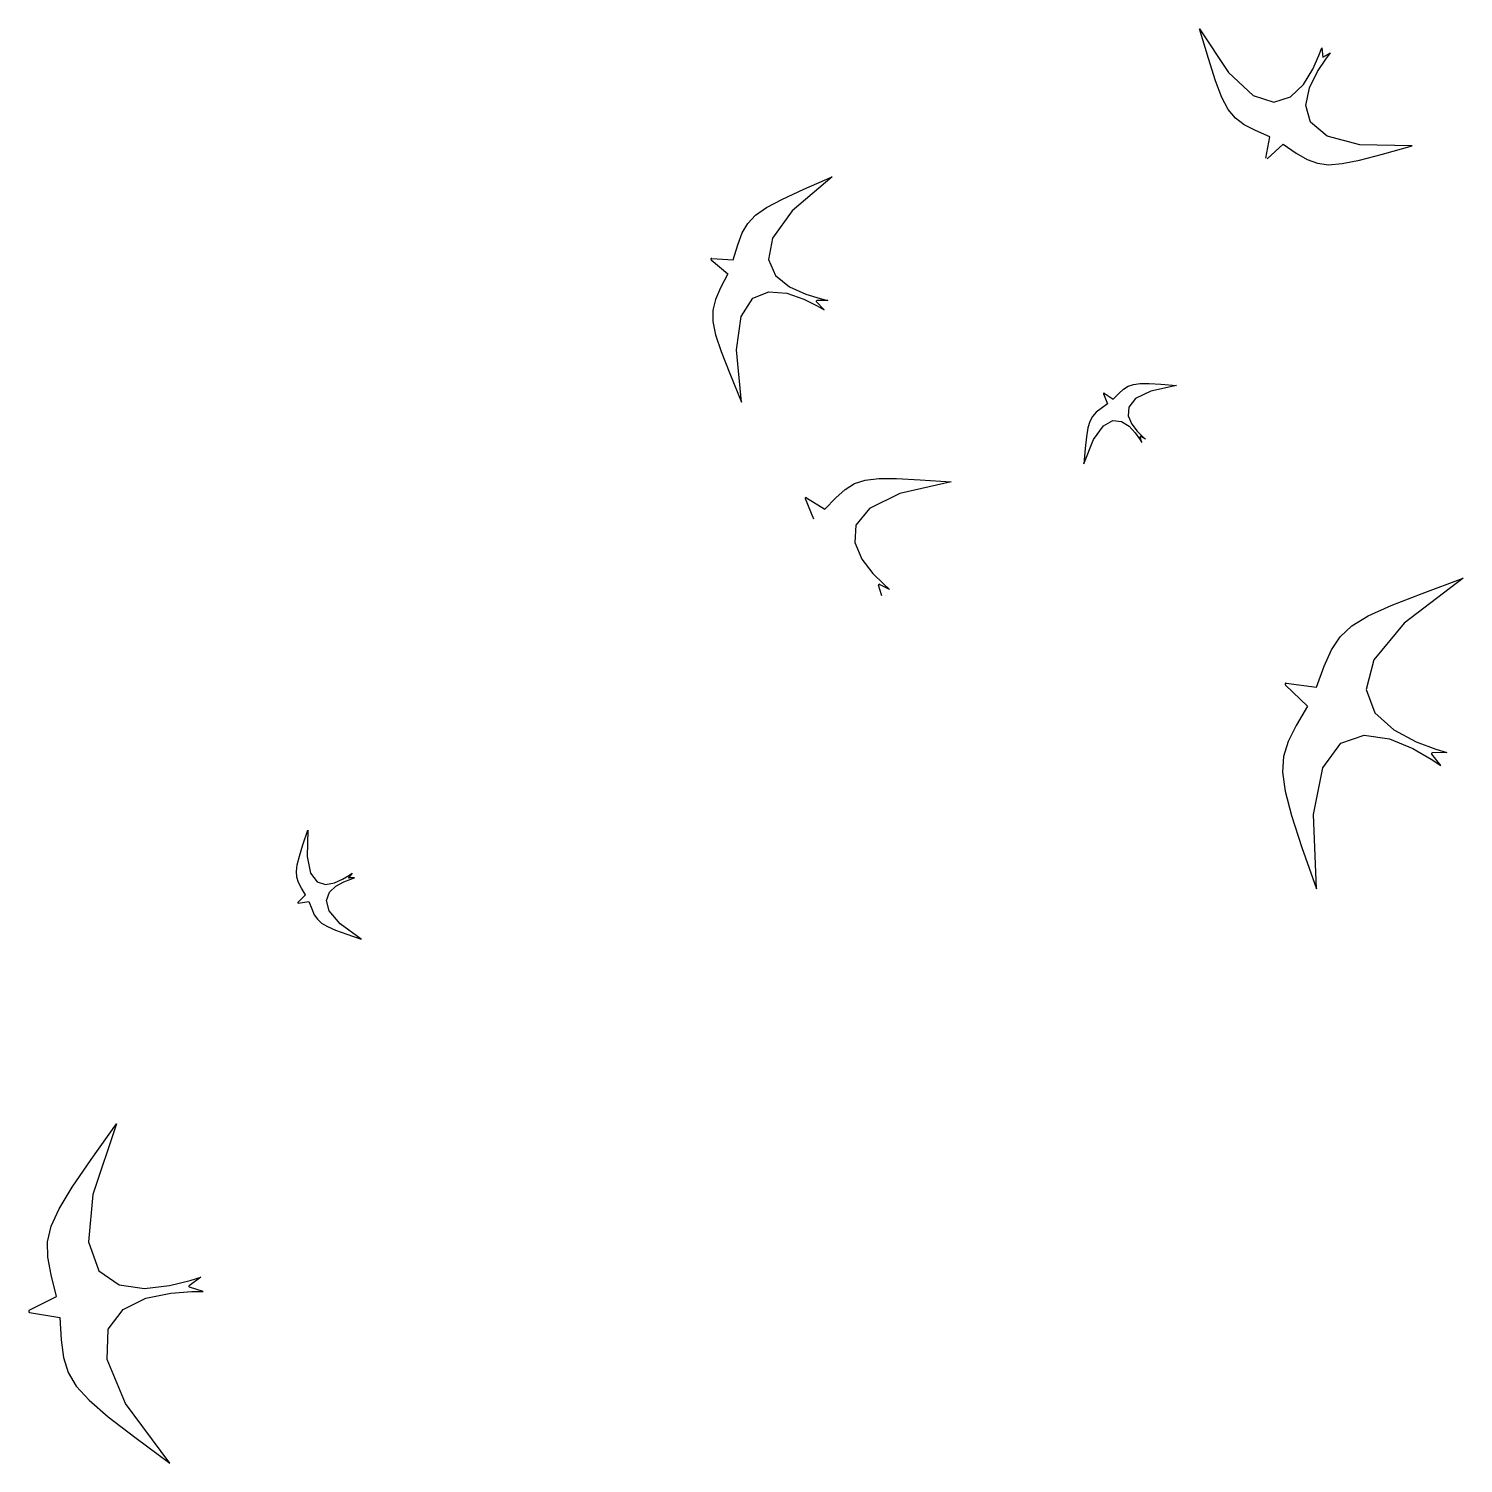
# Model space of a CAD drawing. Extents: x -47.4 to -0.3, y 1.1 to 48.3.
import ezdxf

# ---------------------------------------------------------------- set-up
doc = ezdxf.new("R2010")
doc.units = 0
doc.header["$LTSCALE"] = 50
doc.header["$MEASUREMENT"] = 0
doc.layers.get('0').update_dxf_attribs({"linetype": 'CONTINUOUS'})

msp = doc.modelspace()

# ---------------------------------------------------------------- linework, layer by layer
at = {"color": 0, "linetype": 'ByBlock'}
for p, q in [((-4.911, 47.644), (-4.879, 47.338)), ((-4.879, 47.338), (-4.622, 47.484)), ((-6.751, 44.018), (-6.615, 44.716)), ((-6.71, 43.994), (-6.185, 44.479)), ((-24.996, 40.678), (-24.451, 40.216)), ((-24.978, 40.722), (-24.269, 40.671)), ((-21.278, 39.029), (-21.533, 39.289)), ((-21.155, 39.335), (-21.515, 39.331)), ((-12.089, 36.269), (-11.957, 35.937)), ((-12.071, 36.284), (-11.77, 36.096)), ((-10.832, 34.67), (-10.884, 34.845)), ((-10.706, 34.777), (-10.866, 34.859)), ((-21.899, 32.819), (-21.634, 32.156)), ((-21.862, 32.849), (-21.259, 32.473)), ((-19.385, 29.622), (-19.488, 29.971)), ((-19.133, 29.836), (-19.453, 30)), ((-6.108, 26.689), (-5.378, 25.991)), ((-6.078, 26.75), (-5.081, 26.618)), ((-1, 24.044), (-1.296, 24.414)), ((-0.801, 24.466), (-1.276, 24.455)), ((-36.798, 20.498), (-36.916, 20.363)), ((-36.725, 20.35), (-36.906, 20.342)), ((-38.591, 19.54), (-38.335, 19.787)), ((-38.58, 19.518), (-38.227, 19.567)), ((-41.775, 7.207), (-42.162, 6.93)), ((-41.703, 6.746), (-42.155, 6.884)), ((-47.423, 6.122), (-46.524, 6.574)), ((-47.412, 6.055), (-46.416, 5.889))]:
    msp.add_line(p, q, dxfattribs=at)
for points in [[(-8.935, 48.276), (-7.979, 46.836), (-7.165, 46.081), (-6.488, 45.863), (-5.94, 46.033), (-5.515, 46.445), (-5.206, 46.949), (-5.007, 47.398), (-4.911, 47.644)], [(-6.615, 44.716), (-7.092, 44.923), (-7.462, 45.114), (-7.751, 45.332), (-7.986, 45.618), (-8.195, 46.014), (-8.405, 46.561), (-8.642, 47.301), (-8.935, 48.276)], [(-1.935, 44.422), (-3.664, 44.46), (-4.737, 44.744), (-5.283, 45.2), (-5.432, 45.754), (-5.312, 46.333), (-5.051, 46.864), (-4.778, 47.272), (-4.622, 47.484)], [(-6.185, 44.479), (-5.755, 44.186), (-5.395, 43.976), (-5.056, 43.849), (-4.689, 43.803), (-4.243, 43.838), (-3.669, 43.953), (-2.916, 44.148), (-1.935, 44.422)], [(-24.269, 40.671), (-24.121, 41.171), (-23.976, 41.561), (-23.794, 41.874), (-23.539, 42.142), (-23.172, 42.397), (-22.654, 42.672), (-21.948, 42.998), (-21.016, 43.407)], [(-21.016, 43.407), (-22.329, 42.283), (-22.98, 41.383), (-23.114, 40.684), (-22.878, 40.161), (-22.419, 39.789), (-21.881, 39.544), (-21.411, 39.401), (-21.155, 39.335)], [(-24.451, 40.216), (-24.69, 39.753), (-24.854, 39.371), (-24.94, 39.019), (-24.941, 38.649), (-24.852, 38.211), (-24.668, 37.654), (-24.383, 36.931), (-23.992, 35.991)], [(-23.992, 35.991), (-24.164, 37.711), (-24.012, 38.811), (-23.626, 39.409), (-23.094, 39.624), (-22.505, 39.574), (-21.946, 39.38), (-21.508, 39.158), (-21.278, 39.029)], [(-11.77, 36.096), (-11.588, 36.282), (-11.432, 36.42), (-11.279, 36.516), (-11.103, 36.575), (-10.881, 36.602), (-10.588, 36.602), (-10.2, 36.581), (-9.692, 36.543)], [(-9.692, 36.543), (-10.536, 36.354), (-11.034, 36.109), (-11.256, 35.831), (-11.275, 35.545), (-11.158, 35.273), (-10.978, 35.039), (-10.804, 34.866), (-10.706, 34.777)], [(-11.957, 35.937), (-12.171, 35.788), (-12.333, 35.658), (-12.453, 35.523), (-12.54, 35.359), (-12.603, 35.145), (-12.652, 34.856), (-12.695, 34.469), (-12.742, 33.963)], [(-12.742, 33.963), (-12.416, 34.763), (-12.092, 35.213), (-11.781, 35.387), (-11.496, 35.358), (-11.247, 35.198), (-11.046, 34.982), (-10.904, 34.781), (-10.832, 34.67)], [(-21.259, 32.473), (-20.895, 32.845), (-20.584, 33.122), (-20.277, 33.314), (-19.926, 33.431), (-19.482, 33.485), (-18.896, 33.486), (-18.12, 33.443), (-17.105, 33.368)], [(-17.105, 33.368), (-18.791, 32.989), (-19.787, 32.499), (-20.233, 31.944), (-20.269, 31.372), (-20.037, 30.828), (-19.676, 30.359), (-19.328, 30.013), (-19.133, 29.836)], [(-5.081, 26.618), (-4.83, 27.31), (-4.592, 27.848), (-4.309, 28.275), (-3.926, 28.632), (-3.386, 28.961), (-2.632, 29.304), (-1.607, 29.704), (-0.256, 30.201)], [(-0.256, 30.201), (-2.206, 28.727), (-3.201, 27.513), (-3.451, 26.538), (-3.163, 25.779), (-2.545, 25.215), (-1.807, 24.823), (-1.156, 24.58), (-0.801, 24.466)], [(-5.378, 25.991), (-5.754, 25.358), (-6.019, 24.832), (-6.17, 24.343), (-6.203, 23.82), (-6.115, 23.194), (-5.902, 22.393), (-5.562, 21.348), (-5.09, 19.987)], [(-5.09, 19.987), (-5.186, 22.43), (-4.879, 23.969), (-4.283, 24.78), (-3.513, 25.039), (-2.685, 24.919), (-1.914, 24.596), (-1.314, 24.247), (-1, 24.044)], [(-38.335, 19.787), (-38.471, 20.009), (-38.568, 20.193), (-38.624, 20.365), (-38.638, 20.55), (-38.61, 20.772), (-38.539, 21.056), (-38.425, 21.427), (-38.265, 21.911)], [(-38.265, 21.911), (-38.286, 21.047), (-38.169, 20.504), (-37.954, 20.22), (-37.681, 20.133), (-37.388, 20.18), (-37.117, 20.298), (-36.907, 20.425), (-36.798, 20.498)], [(-36.502, 18.326), (-37.199, 18.836), (-37.557, 19.26), (-37.651, 19.604), (-37.553, 19.873), (-37.337, 20.076), (-37.078, 20.219), (-36.85, 20.308), (-36.725, 20.35)], [(-38.227, 19.567), (-38.134, 19.323), (-38.047, 19.134), (-37.945, 18.985), (-37.807, 18.861), (-37.615, 18.747), (-37.346, 18.63), (-36.982, 18.494), (-36.502, 18.326)], [(-46.524, 6.574), (-46.707, 7.288), (-46.813, 7.867), (-46.819, 8.379), (-46.704, 8.889), (-46.442, 9.465), (-46.012, 10.174), (-45.391, 11.081), (-44.555, 12.253)], [(-44.555, 12.253), (-45.336, 9.936), (-45.475, 8.373), (-45.132, 7.426), (-44.466, 6.962), (-43.638, 6.843), (-42.807, 6.935), (-42.133, 7.101), (-41.775, 7.207)], [(-42.798, 1.09), (-44.253, 3.055), (-44.865, 4.5), (-44.83, 5.506), (-44.339, 6.152), (-43.587, 6.52), (-42.768, 6.688), (-42.075, 6.736), (-41.703, 6.746)], [(-46.416, 5.889), (-46.371, 5.154), (-46.294, 4.57), (-46.143, 4.081), (-45.876, 3.631), (-45.45, 3.163), (-44.824, 2.621), (-43.954, 1.948), (-42.798, 1.09)]]:
    msp.add_lwpolyline(points, dxfattribs=at)
for centre, radius, start, end in [((-24.98, 40.697), 0.025, 85.9223, 229.6987), ((-21.515, 39.306), 0.025, 90.6503, 224.4433), ((-12.078, 36.273), 0.0125, 58.025, 201.8014), ((-10.872, 34.848), 0.0125, 62.753, 196.5461), ((-21.876, 32.828), 0.025, 58.025, 201.8014), ((-19.464, 29.978), 0.025, 62.753, 196.5461), ((-6.083, 26.715), 0.0354, 82.4617, 226.2381), ((-1.277, 24.43), 0.025, 87.1898, 220.9828), ((-36.907, 20.355), 0.0125, 138.7083, 272.5014), ((-38.582, 19.531), 0.0125, 133.9803, 277.7567), ((-42.149, 6.908), 0.025, 121.4599, 255.2529), ((-47.407, 6.09), 0.0354, 116.7319, 260.5083)]:
    msp.add_arc(centre, radius, start, end, dxfattribs=at)

doc.saveas('drawing.dxf')
